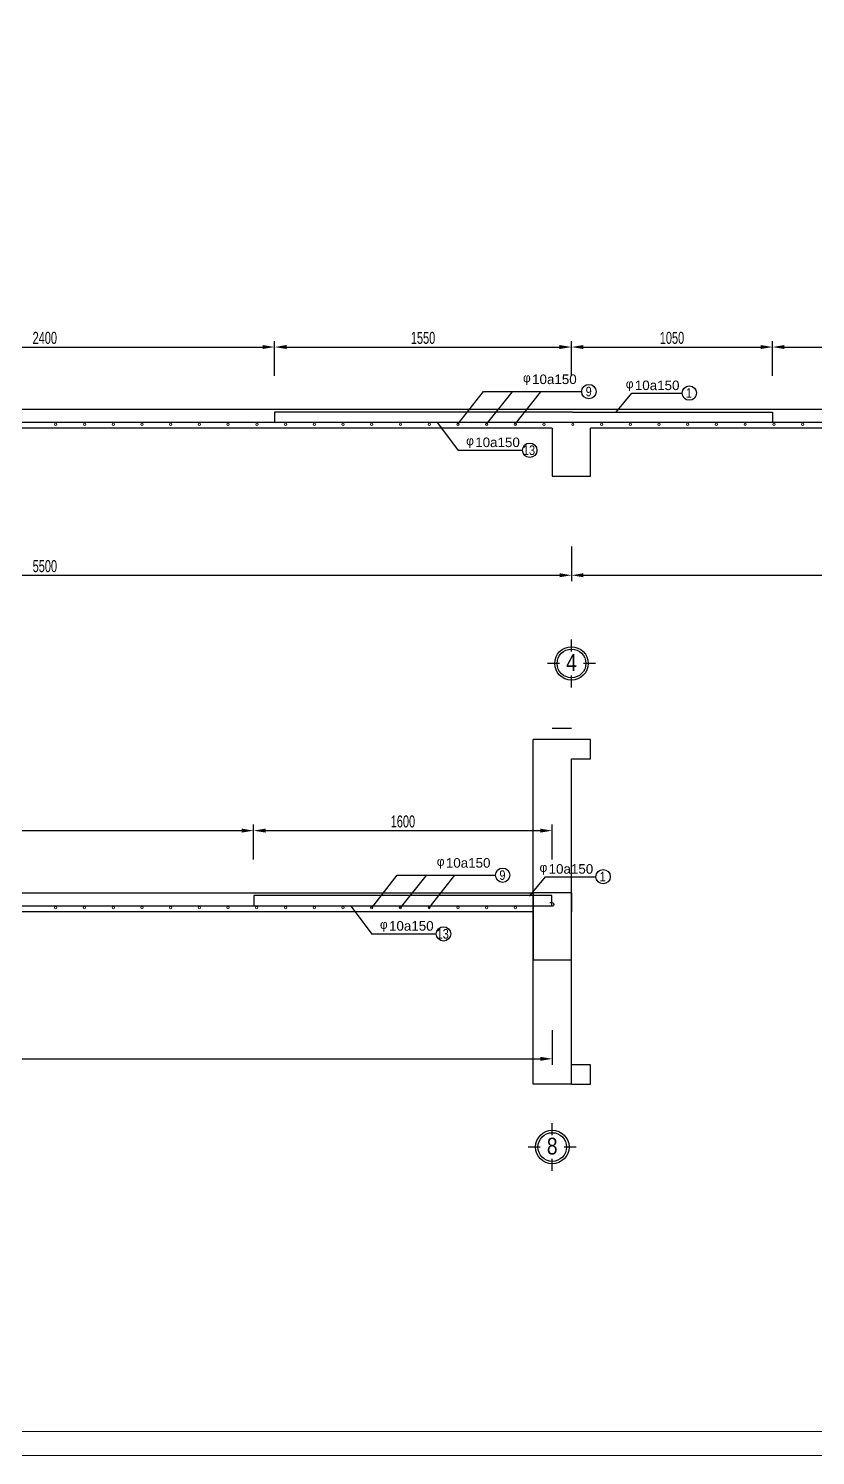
# Model space of a CAD drawing. Extents: x -1107188 to -523840, y 39692 to 514392.
# Drawn here: x -1056369 to -1039932, y 39692 to 69517 of the extents above; entities that cross this region are included whole.
import ezdxf
from ezdxf.enums import TextEntityAlignment as Align

# ---------------------------------------------------------------- set-up
doc = ezdxf.new("R2010")
doc.units = 0
doc.layers.get('0').update_dxf_attribs({"color": 255, "linetype": 'CONTINUOUS'})
doc.layers.get('DEFPOINTS').update_dxf_attribs({"linetype": 'CONTINUOUS'})
doc.layers.add('00-DAM', color=3, linetype='CONTINUOUS', lineweight=9)
doc.layers.add('00-KICH THUOC', color=6, linetype='CONTINUOUS', lineweight=9)
for name, color, linetype in [('DOOR', 20, 'CONTINUOUS'), ('KTHUOT', 6, 'CONTINUOUS'), ('MANH', 2, 'CONTINUOUS'), ('TAGS', 60, 'CONTINUOUS'), ('TEXT', 7, 'CONTINUOUS'), ('THEP', 6, 'CONTINUOUS'), ('TUONG', 131, 'CONTINUOUS')]:
    doc.layers.add(name, color=color, linetype=linetype)
doc.styles.add('DIM-NEW', font='')
doc.styles.add('KICHTHUOC', font='', dxfattribs={"width": 0.8})
doc.styles.add('SO BV', font='', dxfattribs={"height": 200})
doc.styles.add('TEN BV', font='', dxfattribs={"height": 350})
doc.styles.add('VNI-HELVE', font='')
doc.styles.add('VNI-HELVE-CONDENSEN', font='')
doc.styles.get('DIM-NEW').set_extended_font_data('VNI-Helve-Condense')
doc.styles.get('KICHTHUOC').set_extended_font_data('VNI-Helve-Condense')
doc.styles.get('SO BV').set_extended_font_data('VNI-Helve-Condense')
doc.styles.get('TEN BV').set_extended_font_data('VNI-Helve-Condense', bold=True)
doc.styles.get('VNI-HELVE').set_extended_font_data('VNI-Helve')
doc.styles.get('VNI-HELVE-CONDENSEN').set_extended_font_data('VNI-Helve-Condense')
doc.dimstyles.new('DIM 25', dxfattribs={"dimtxt": 2.5, "dimasz": 2.5, "dimexe": 1.25, "dimexo": 0.625, "dimtad": 1, "dimdec": 0, "dimtxsty": 'KICHTHUOC', "dimcen": 2.5, "dimclrd": 1, "dimclre": 1, "dimclrt": 2, "dimadec": 0, "dimazin": 0, "dimtfac": 1, "dimtdec": 0, "dimtix": 1, "dimtmove": 0, "dimatfit": 3, "dimfxl": 6, "dimfxlon": 1, "dimarcsym": 0})

# ---------------------------------------------------------------- blocks, each defined once
blk = doc.blocks.new('KHUNGTEN')
at = {"color": 3, "linetype": 'Continuous'}
for points in [[(-593653, 217892), (-593653, 277292), (-509653, 277292), (-509653, 217892), (-593653, 217892)], [(-593153, 218392), (-593153, 276792), (-510153, 276792), (-510153, 218392)]]:
    blk.add_lwpolyline(points, close=True, dxfattribs=at)
at = {"style": 'TEN BV'}
for tag, p in [('TEB_BV', (-518299, 222628)), ('LOAI_BV', (-511918, 220684)), ('TL', (-512164, 219751))]:
    blk.add_attdef(tag, p, '', height=350, dxfattribs=at)
at = {"style": 'SO BV'}
for tag, p in [('SOBV', (-510673, 221020)), ('TONGSOBV', (-510673, 220591))]:
    blk.add_attdef(tag, text='', height=200, dxfattribs=at).set_placement(p, align=Align.CENTER)
blk = doc.blocks.new('*U1603')
at = {"layer": '00-DAM'}
blk.add_circle((0, 0), 24, dxfattribs=at)
blk = doc.blocks.new('*U1604')
at = {"layer": '00-DAM', "color": 0, "linetype": 'ByBlock', "lineweight": -2, "transparency": 16777216}
for p in [(48000, 0), (48600, 0), (49200, 0), (49800, 0), (50400, 0), (51000, 0), (51600, 0), (52200, 0), (52800, 0), (53400, 0), (54000, 0), (54600, 0), (55200, 0), (55800, 0), (56400, 0), (57000, 0), (57600, 0)]:
    blk.add_blockref('*U1603', p, dxfattribs=at)
blk = doc.blocks.new('*D1607')
at = {"layer": '00-DAM', "color": 1, "lineweight": -2, "transparency": 16777216}
for p, q in [((-1069429, 48582), (-1069429, 47857)), ((-1045429, 48582), (-1045429, 47857)), ((-1069179, 47982), (-1045679, 47982))]:
    blk.add_line(p, q, dxfattribs=at)
at = {"layer": '00-DAM', "color": 1, "transparency": 16777216}
for points in [[(-1069179, 48024), (-1069179, 47940), (-1069429, 47982)], [(-1045679, 48024), (-1045679, 47940), (-1045429, 47982)]]:
    blk.add_solid(points, dxfattribs=at)
at = {"layer": 'DEFPOINTS', "color": 0, "transparency": 16777216}
for p in [(-1045429, 50175), (-1069429, 50050), (-1045429, 47982)]:
    blk.add_point(p, dxfattribs=at)
at = {"layer": '00-DAM', "color": 2, "transparency": 16777216, "insert": (-1057429, 48172), "char_height": 250, "attachment_point": 5, "style": 'KICHTHUOC'}
blk.add_mtext('6000', dxfattribs=at)
blk = doc.blocks.new('*D1615')
at = {"layer": '00-DAM', "color": 1, "lineweight": -2, "transparency": 16777216}
for p, q in [((-1062856, 52152), (-1062856, 52877)), ((-1051667, 52152), (-1051667, 52877)), ((-1062606, 52752), (-1051917, 52752))]:
    blk.add_line(p, q, dxfattribs=at)
at = {"layer": '00-DAM', "color": 1, "transparency": 16777216}
for points in [[(-1062606, 52794), (-1062606, 52711), (-1062856, 52752)], [(-1051917, 52794), (-1051917, 52711), (-1051667, 52752)]]:
    blk.add_solid(points, dxfattribs=at)
at = {"layer": 'DEFPOINTS', "color": 0, "transparency": 16777216}
for p in [(-1051667, 52752), (-1062856, 51394), (-1051667, 51394)]:
    blk.add_point(p, dxfattribs=at)
at = {"layer": '00-DAM', "color": 2, "transparency": 16777216, "insert": (-1057262, 52943), "char_height": 250, "attachment_point": 5, "style": 'KICHTHUOC'}
blk.add_mtext('2800', dxfattribs=at)
blk = doc.blocks.new('*D1616')
at = {"layer": '00-DAM', "color": 1, "lineweight": -2, "transparency": 16777216}
for p, q in [((-1051668, 52152), (-1051668, 52877)), ((-1045430, 52152), (-1045430, 52877)), ((-1051418, 52752), (-1045680, 52752))]:
    blk.add_line(p, q, dxfattribs=at)
at = {"layer": '00-DAM', "color": 1, "transparency": 16777216}
for points in [[(-1051418, 52794), (-1051418, 52711), (-1051668, 52752)], [(-1045680, 52794), (-1045680, 52711), (-1045430, 52752)]]:
    blk.add_solid(points, dxfattribs=at)
at = {"layer": 'DEFPOINTS', "color": 0, "transparency": 16777216}
for p in [(-1045430, 52752), (-1051668, 51394), (-1045430, 50054)]:
    blk.add_point(p, dxfattribs=at)
at = {"layer": '00-DAM', "color": 2, "transparency": 16777216, "insert": (-1048549, 52943), "char_height": 250, "attachment_point": 5, "style": 'KICHTHUOC'}
blk.add_mtext('1600', dxfattribs=at)
blk = doc.blocks.new('A$C206177D3')
at = {"layer": 'TAGS', "ltscale": 1000}
for p, q in [((-37, 240), (-37, 490)), ((-287, -10), (-537, -10)), ((-37, -510), (-37, -260)), ((463, -10), (213, -10))]:
    blk.add_line(p, q, dxfattribs=at)
blk.add_circle((-37, -10), 350, dxfattribs=at)
at = {"layer": 'TAGS', "color": 254, "ltscale": 1000}
blk.add_circle((-37, -10), 300, dxfattribs=at)
at = {"layer": 'TAGS', "ltscale": 1000, "style": 'VNI-HELVE-CONDENSEN'}
blk.add_attdef('A', text='', height=350, dxfattribs=at).set_placement((-38, -166), align=Align.CENTER)
blk = doc.blocks.new('*U1617')
at = {"layer": '00-DAM'}
blk.add_circle((0, 0), 24, dxfattribs=at)
blk = doc.blocks.new('*U1618')
at = {"layer": '00-DAM', "color": 0, "linetype": 'ByBlock', "lineweight": -2, "transparency": 16777216}
for p in [(46800, 0), (47400, 0), (48000, 0), (48600, 0), (49200, 0), (49800, 0), (50400, 0), (51000, 0), (51600, 0), (52200, 0), (52800, 0), (53400, 0), (54000, 0), (54600, 0), (55200, 0), (55800, 0), (56400, 0), (57000, 0), (57600, 0), (58200, 0), (58800, 0), (59400, 0), (60000, 0), (60600, 0), (61200, 0), (61800, 0), (62400, 0)]:
    blk.add_blockref('*U1617', p, dxfattribs=at)
blk = doc.blocks.new('*D1621')
at = {"layer": '00-DAM', "color": 1, "lineweight": -2, "transparency": 16777216}
for p, q in [((-1067028, 58690), (-1067028, 57965)), ((-1045028, 58690), (-1045028, 57965)), ((-1066778, 58090), (-1045278, 58090))]:
    blk.add_line(p, q, dxfattribs=at)
at = {"layer": '00-DAM', "color": 1, "transparency": 16777216}
for points in [[(-1066778, 58132), (-1066778, 58048), (-1067028, 58090)], [(-1045278, 58132), (-1045278, 58048), (-1045028, 58090)]]:
    blk.add_solid(points, dxfattribs=at)
at = {"layer": 'DEFPOINTS', "color": 0, "transparency": 16777216}
for p in [(-1067028, 60282), (-1045028, 60282), (-1045028, 58090)]:
    blk.add_point(p, dxfattribs=at)
at = {"layer": '00-DAM', "color": 2, "transparency": 16777216, "insert": (-1056028, 58280), "char_height": 250, "attachment_point": 5, "style": 'KICHTHUOC'}
blk.add_mtext('5500', dxfattribs=at)
blk = doc.blocks.new('*D1622')
at = {"layer": '00-DAM', "color": 1, "lineweight": -2, "transparency": 16777216}
for p, q in [((-1045028, 58690), (-1045028, 57965)), ((-1029028, 58690), (-1029028, 57965)), ((-1044778, 58090), (-1029278, 58090))]:
    blk.add_line(p, q, dxfattribs=at)
at = {"layer": '00-DAM', "color": 1, "transparency": 16777216}
for points in [[(-1044778, 58132), (-1044778, 58048), (-1045028, 58090)], [(-1029278, 58132), (-1029278, 58048), (-1029028, 58090)]]:
    blk.add_solid(points, dxfattribs=at)
at = {"layer": 'DEFPOINTS', "color": 0, "transparency": 16777216}
for p in [(-1045028, 60282), (-1029028, 60282), (-1029028, 58090)]:
    blk.add_point(p, dxfattribs=at)
at = {"layer": '00-DAM', "color": 2, "transparency": 16777216, "insert": (-1037028, 58280), "char_height": 250, "attachment_point": 5, "style": 'KICHTHUOC'}
blk.add_mtext('4000', dxfattribs=at)
blk = doc.blocks.new('*D1627')
at = {"layer": '00-DAM', "color": 1, "lineweight": -2, "transparency": 16777216}
for p, q in [((-1060829, 62260), (-1060829, 62985)), ((-1051229, 62260), (-1051229, 62985)), ((-1060579, 62860), (-1051479, 62860))]:
    blk.add_line(p, q, dxfattribs=at)
at = {"layer": '00-DAM', "color": 1, "transparency": 16777216}
for points in [[(-1060579, 62902), (-1060579, 62819), (-1060829, 62860)], [(-1051479, 62902), (-1051479, 62819), (-1051229, 62860)]]:
    blk.add_solid(points, dxfattribs=at)
at = {"layer": 'DEFPOINTS', "color": 0, "transparency": 16777216}
for p in [(-1051229, 62860), (-1060829, 61501), (-1051229, 61501)]:
    blk.add_point(p, dxfattribs=at)
at = {"layer": '00-DAM', "color": 2, "transparency": 16777216, "insert": (-1056029, 63050), "char_height": 250, "attachment_point": 5, "style": 'KICHTHUOC'}
blk.add_mtext('2400', dxfattribs=at)
blk = doc.blocks.new('*D1631')
at = {"layer": '00-DAM', "color": 1, "lineweight": -2, "transparency": 16777216}
for p, q in [((-1051229, 62260), (-1051229, 62985)), ((-1045029, 62260), (-1045029, 62985)), ((-1050979, 62860), (-1045279, 62860))]:
    blk.add_line(p, q, dxfattribs=at)
at = {"layer": '00-DAM', "color": 1, "transparency": 16777216}
for points in [[(-1050979, 62902), (-1050979, 62819), (-1051229, 62860)], [(-1045279, 62902), (-1045279, 62819), (-1045029, 62860)]]:
    blk.add_solid(points, dxfattribs=at)
at = {"layer": 'DEFPOINTS', "color": 0, "transparency": 16777216}
for p in [(-1045029, 62860), (-1051229, 61501), (-1045029, 60161)]:
    blk.add_point(p, dxfattribs=at)
at = {"layer": '00-DAM', "color": 2, "transparency": 16777216, "insert": (-1048129, 63050), "char_height": 250, "attachment_point": 5, "style": 'KICHTHUOC'}
blk.add_mtext('1550', dxfattribs=at)
blk = doc.blocks.new('*D1632')
at = {"layer": '00-DAM', "color": 1, "lineweight": -2, "transparency": 16777216}
for p, q in [((-1045029, 62260), (-1045029, 62985)), ((-1040829, 62260), (-1040829, 62985)), ((-1044779, 62860), (-1041079, 62860))]:
    blk.add_line(p, q, dxfattribs=at)
at = {"layer": '00-DAM', "color": 1, "transparency": 16777216}
for points in [[(-1044779, 62902), (-1044779, 62819), (-1045029, 62860)], [(-1041079, 62902), (-1041079, 62819), (-1040829, 62860)]]:
    blk.add_solid(points, dxfattribs=at)
at = {"layer": 'DEFPOINTS', "color": 0, "transparency": 16777216}
for p in [(-1040829, 62860), (-1040829, 61561), (-1045029, 60161)]:
    blk.add_point(p, dxfattribs=at)
at = {"layer": '00-DAM', "color": 2, "transparency": 16777216, "insert": (-1042929, 63050), "char_height": 250, "attachment_point": 5, "style": 'KICHTHUOC'}
blk.add_mtext('1050', dxfattribs=at)
blk = doc.blocks.new('*D1633')
at = {"layer": '00-DAM', "color": 1, "lineweight": -2, "transparency": 16777216}
for p, q in [((-1040829, 62260), (-1040829, 62985)), ((-1033229, 62260), (-1033229, 62985)), ((-1040579, 62860), (-1033479, 62860))]:
    blk.add_line(p, q, dxfattribs=at)
at = {"layer": '00-DAM', "color": 1, "transparency": 16777216}
for points in [[(-1040579, 62902), (-1040579, 62819), (-1040829, 62860)], [(-1033479, 62902), (-1033479, 62819), (-1033229, 62860)]]:
    blk.add_solid(points, dxfattribs=at)
at = {"layer": 'DEFPOINTS', "color": 0, "transparency": 16777216}
for p in [(-1033229, 62860), (-1040829, 61561), (-1033229, 61280)]:
    blk.add_point(p, dxfattribs=at)
at = {"layer": '00-DAM', "color": 2, "transparency": 16777216, "insert": (-1037029, 63050), "char_height": 250, "attachment_point": 5, "style": 'KICHTHUOC'}
blk.add_mtext('1900', dxfattribs=at)

msp = doc.modelspace()

# ---------------------------------------------------------------- linework, layer by layer
at = {"layer": 'DOOR'}
msp.add_line((-1045430.322, 54893.677), (-1045030.322, 54893.677), dxfattribs=at)
at = {"layer": 'KTHUOT', "color": 6, "linetype": 'Continuous'}
for centre in [(-1044664.243, 61928.517), (-1042566.417, 61897.127), (-1045900.127, 60702.339), (-1046465.443, 51820.708), (-1044367.617, 51789.318), (-1047701.327, 50594.53)]:
    msp.add_circle(centre, 150, dxfattribs=at)
at = {"layer": 'MANH', "color": 2, "linetype": 'Continuous'}
for p, q in [((-1044101.797, 61492.712), (-1043766.793, 61897.127)), ((-1043766.793, 61897.127), (-1042716.417, 61897.127)), ((-1047828.563, 61274.348), (-1047397.783, 60695.306)), ((-1047397.783, 60702.339), (-1046050.127, 60702.339)), ((-1045902.997, 51384.903), (-1045567.993, 51789.318)), ((-1045567.993, 51789.318), (-1044517.617, 51789.318)), ((-1049629.763, 51166.539), (-1049198.983, 50587.497)), ((-1049198.983, 50594.53), (-1047851.327, 50594.53))]:
    msp.add_line(p, q, dxfattribs=at)
for points in [[(-1047399.624, 61246.953), (-1046864.839, 61928.517), (-1044814.243, 61928.517)], [(-1046799.624, 61246.953), (-1046264.839, 61918.539)], [(-1046201.227, 61244.91), (-1045666.442, 61926.474)], [(-1049200.824, 51139.144), (-1048666.039, 51820.708), (-1046615.443, 51820.708)], [(-1048600.824, 51139.144), (-1048066.039, 51810.73)], [(-1048002.427, 51137.101), (-1047467.642, 51818.665)]]:
    msp.add_lwpolyline(points, dxfattribs=at)
at = {"layer": 'THEP'}
for points in [[(-1045003.395, 61501.486), (-1045003.395, 61501.486), (-1051229.122, 61501.486), (-1051229.122, 61279.755)], [(-1045003.395, 61501.486), (-1045003.395, 61501.486), (-1040829.122, 61501.486), (-1040829.122, 61279.755)], [(-1045440.25, 51171.946), (-1045440.25, 51393.677), (-1051665.977, 51393.677), (-1051665.977, 51171.946)]]:
    msp.add_lwpolyline(points, dxfattribs=at)
for points in [[(-1028629.122, 61279.755), (-1103000.054, 61279.755, -1.36059794), (-1103000.054, 61398.292), (-1102871.843, 61398.292)], [(-1045478.568, 51247.269), (-1045435.428, 51247.269, -1.069241442), (-1045435.428, 51171.946), (-1045435.428, 51171.946), (-1103830.322, 51171.946)]]:
    msp.add_lwpolyline(points, format="xyb", dxfattribs=at)
at = {"layer": 'TUONG'}
for p, q in [((-1103429.122, 61561.486), (-1028629.122, 61561.486)), ((-1045429.122, 61161.486), (-1066629.122, 61161.486)), ((-1029429.122, 61161.486), (-1044629.122, 61161.486)), ((-1045830.322, 47453.677), (-1045830.322, 54653.677)), ((-1045030.322, 54653.677), (-1045830.322, 54653.677)), ((-1045030.322, 47453.677), (-1045030.322, 54253.677)), ((-1103830.322, 51453.677), (-1045830.322, 51453.677)), ((-1045030.322, 51453.677), (-1045030.322, 51053.677)), ((-1045830.322, 51053.677), (-1069030.322, 51053.677)), ((-1045030.322, 47453.677), (-1045830.322, 47453.677))]:
    msp.add_line(p, q, dxfattribs=at)
at = {"layer": 'TUONG', "color": 4}
msp.add_line((-1045830.322, 50853.677), (-1045830.322, 50053.677), dxfattribs=at)
msp.add_lwpolyline([(-1045429.122, 61161.486), (-1045429.122, 60161.486), (-1044629.122, 60161.486), (-1044629.122, 61161.486)], dxfattribs=at)
at = {"layer": 'TUONG'}
for points in [[(-1045030.322, 54253.677), (-1044630.322, 54253.677), (-1044630.322, 54653.677), (-1045030.322, 54653.677)], [(-1045030.322, 47453.677), (-1044630.322, 47453.677), (-1044630.322, 47853.677), (-1045030.322, 47853.677)]]:
    msp.add_lwpolyline(points, dxfattribs=at)
at = {"layer": 'TUONG', "color": 4}
msp.add_lwpolyline([(-1045030.322, 51453.677), (-1045830.322, 51453.677), (-1045830.322, 50053.677), (-1045030.322, 50053.677)], close=True, dxfattribs=at)

# ---------------------------------------------------------------- block references
at = {"layer": '00-DAM'}
for name, p in [('*U1618', (-1102599.624, 61246.953)), ('*U1604', (-1103800.824, 51139.144))]:
    msp.add_blockref(name, p, dxfattribs=at)
at = {"layer": '00-KICH THUOC'}
msp.add_blockref('KHUNGTEN', (-513535.14, -178200), dxfattribs=at)
at = {"layer": 'TAGS', "ltscale": 1000}
ref = msp.add_blockref('A$C206177D3', (-1044991.3, 56256.781), dxfattribs=at)
ref.add_attrib('A', '4', dxfattribs={"color": 7, "ltscale": 1000, "height": 350, "style": 'VNI-HELVE-CONDENSEN'}).set_placement((-1045029.604, 56091.143), align=Align.CENTER)
ref = msp.add_blockref('A$C206177D3', (-1045392.5, 46148.972), dxfattribs=at)
ref.add_attrib('A', '8', dxfattribs={"color": 7, "ltscale": 1000, "height": 350, "style": 'VNI-HELVE-CONDENSEN'}).set_placement((-1045430.804, 45983.334), align=Align.CENTER)

# ---------------------------------------------------------------- texts
at = {"layer": 'TEXT', "style": 'DIM-NEW'}
for s, p in [('9', (-1044732.527, 61830.43)), ('1', (-1042638.074, 61799.041)), ('13', (-1046043.262, 60604.252)), ('9', (-1046533.727, 51722.621)), ('1', (-1044439.274, 51691.232)), ('13', (-1047844.462, 50496.443))]:
    msp.add_text(s, height=200, dxfattribs=at).set_placement(p)
at = {"layer": 'TEXT', "attachment_point": 1, "style": 'VNI-HELVE'}
for s, insert, char_height, width in [('{\\fSymbol|b0|i0|c2|p16;f}', (-1046040.723, 62312.309), 187.5, 1273.4262), ('10a150', (-1045850.999, 62286.271), 200, 798.079), ('{\\fSymbol|b0|i0|c2|p16;f}', (-1043894.07, 62185.645), 187.5, 1273.4262), ('10a150', (-1043704.346, 62159.607), 200, 798.079), ('{\\fSymbol|b0|i0|c2|p16;f}', (-1047228.282, 60994.913), 187.5, 1273.4262), ('10a150', (-1047038.558, 60968.875), 200, 798.079), ('{\\fSymbol|b0|i0|c2|p16;f}', (-1047841.923, 52204.5), 187.5, 1273.4262), ('10a150', (-1047652.199, 52178.462), 200, 798.079), ('{\\fSymbol|b0|i0|c2|p16;f}', (-1045695.27, 52077.836), 187.5, 1273.4262), ('10a150', (-1045505.546, 52051.798), 200, 798.079), ('{\\fSymbol|b0|i0|c2|p16;f}', (-1049029.482, 50887.104), 187.5, 1273.4262), ('10a150', (-1048839.758, 50861.066), 200, 798.079)]:
    msp.add_mtext(s, dxfattribs=dict(at, insert=insert, char_height=char_height, width=width))

# ---------------------------------------------------------------- dimensions: what is measured, and where the dimension line sits
at = {"layer": '00-DAM'}
for base, p1, p2, picture, middle in [((-1051229.122, 62860.25), (-1060829.122, 61501.486), (-1051229.122, 61501.486), '*D1627', (-1056029.122, 63050.416)), ((-1045029.122, 62860.25), (-1051229.122, 61501.486), (-1045029.122, 60161.486), '*D1631', (-1048129.122, 63050.416)), ((-1040829.122, 62860.25), (-1045029.122, 60161.486), (-1040829.122, 61561.486), '*D1632', (-1042929.122, 63050.416)), ((-1033229.122, 62860.25), (-1040829.122, 61561.486), (-1033229.122, 61279.755), '*D1633', (-1037029.122, 63050.416)), ((-1045027.922, 58089.886), (-1067027.922, 60282.365), (-1045027.922, 60282.365), '*D1621', (-1056027.922, 58280.053)), ((-1029027.922, 58089.886), (-1045027.922, 60282.365), (-1029027.922, 60282.365), '*D1622', (-1037027.922, 58280.053)), ((-1045429.122, 47982.077), (-1069429.122, 50049.556), (-1045429.122, 50174.556), '*D1607', (-1057429.122, 48172.244))]:
    dim = msp.add_linear_dim(base=base, p1=p1, p2=p2, dimstyle='DIM 25', override={"dimscale": 100, "dimlfac": 0.25, "dimtmove": 1, "dimfrac": 2}, dxfattribs=at)
    dim.commit()
    dim.dimension.update_dxf_attribs({"geometry": picture, "text_midpoint": middle})
for base, p1, p2, text, picture, middle in [((-1051666.977, 52752.441), (-1062856.049, 51393.677), (-1051666.977, 51393.677), '2800', '*D1615', (-1057261.513, 52942.607)), ((-1045430.322, 52752.441), (-1051667.977, 51393.677), (-1045430.322, 50053.677), '1600', '*D1616', (-1048549.15, 52942.607))]:
    dim = msp.add_linear_dim(base=base, p1=p1, p2=p2, text=text, dimstyle='DIM 25', override={"dimscale": 100, "dimlfac": 0.25, "dimtmove": 1, "dimfrac": 2}, dxfattribs=at)
    dim.commit()
    dim.dimension.update_dxf_attribs({"geometry": picture, "text_midpoint": middle})

doc.saveas('drawing.dxf')
